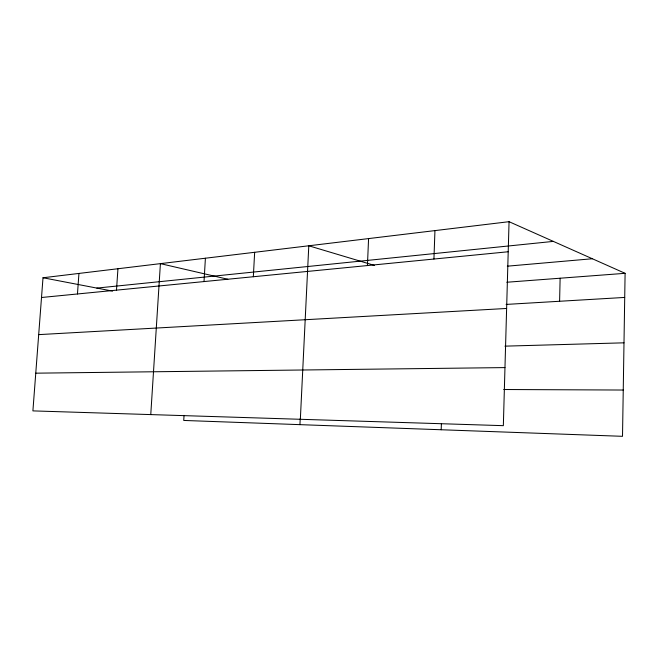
<?xml version="1.0" encoding="UTF-8"?>
<svg xmlns="http://www.w3.org/2000/svg" width="658" height="658" viewBox="0 0 658 658"><rect width="100%" height="100%" fill="white"/><g stroke="black" fill="none" stroke-linecap="round" stroke-linejoin="round"><path stroke-width="0.99" d="M509.053 221.688L503.345 425.668L32.9 410.888L43.009 277.758L509.053 221.688L625.1 273.317L622.509 436.312L183.738 420.446L184.043 415.395M559.604 301.265L560.123 278.219M441.181 429.756L441.395 423.678M433.935 259.038L434.946 230.604M367.427 265.552L368.579 238.591M299.941 424.649L300.237 418.644M300.344 419.294L308.791 245.788L374.542 265.437M253.33 276.738L254.654 252.294M204.021 281.575L205.403 258.224M150.764 414.589L160.412 263.636L227.824 279.247M116.482 290.153L117.947 268.744M77.463 293.978L78.944 273.432M96.849 288.089L553.337 241.396M41.512 297.498L508.215 251.759M507.326 266.177L592.356 258.75M506.825 282.241L625.1 273.317M506.101 304.424L624.713 297.432M38.69 334.626L506.627 308.462M504.933 346.149L623.998 342.826M35.762 373.176L504.966 367.592M503.715 389.511L623.241 390.038M43.009 277.758L112.617 291.116"/></g></svg>
